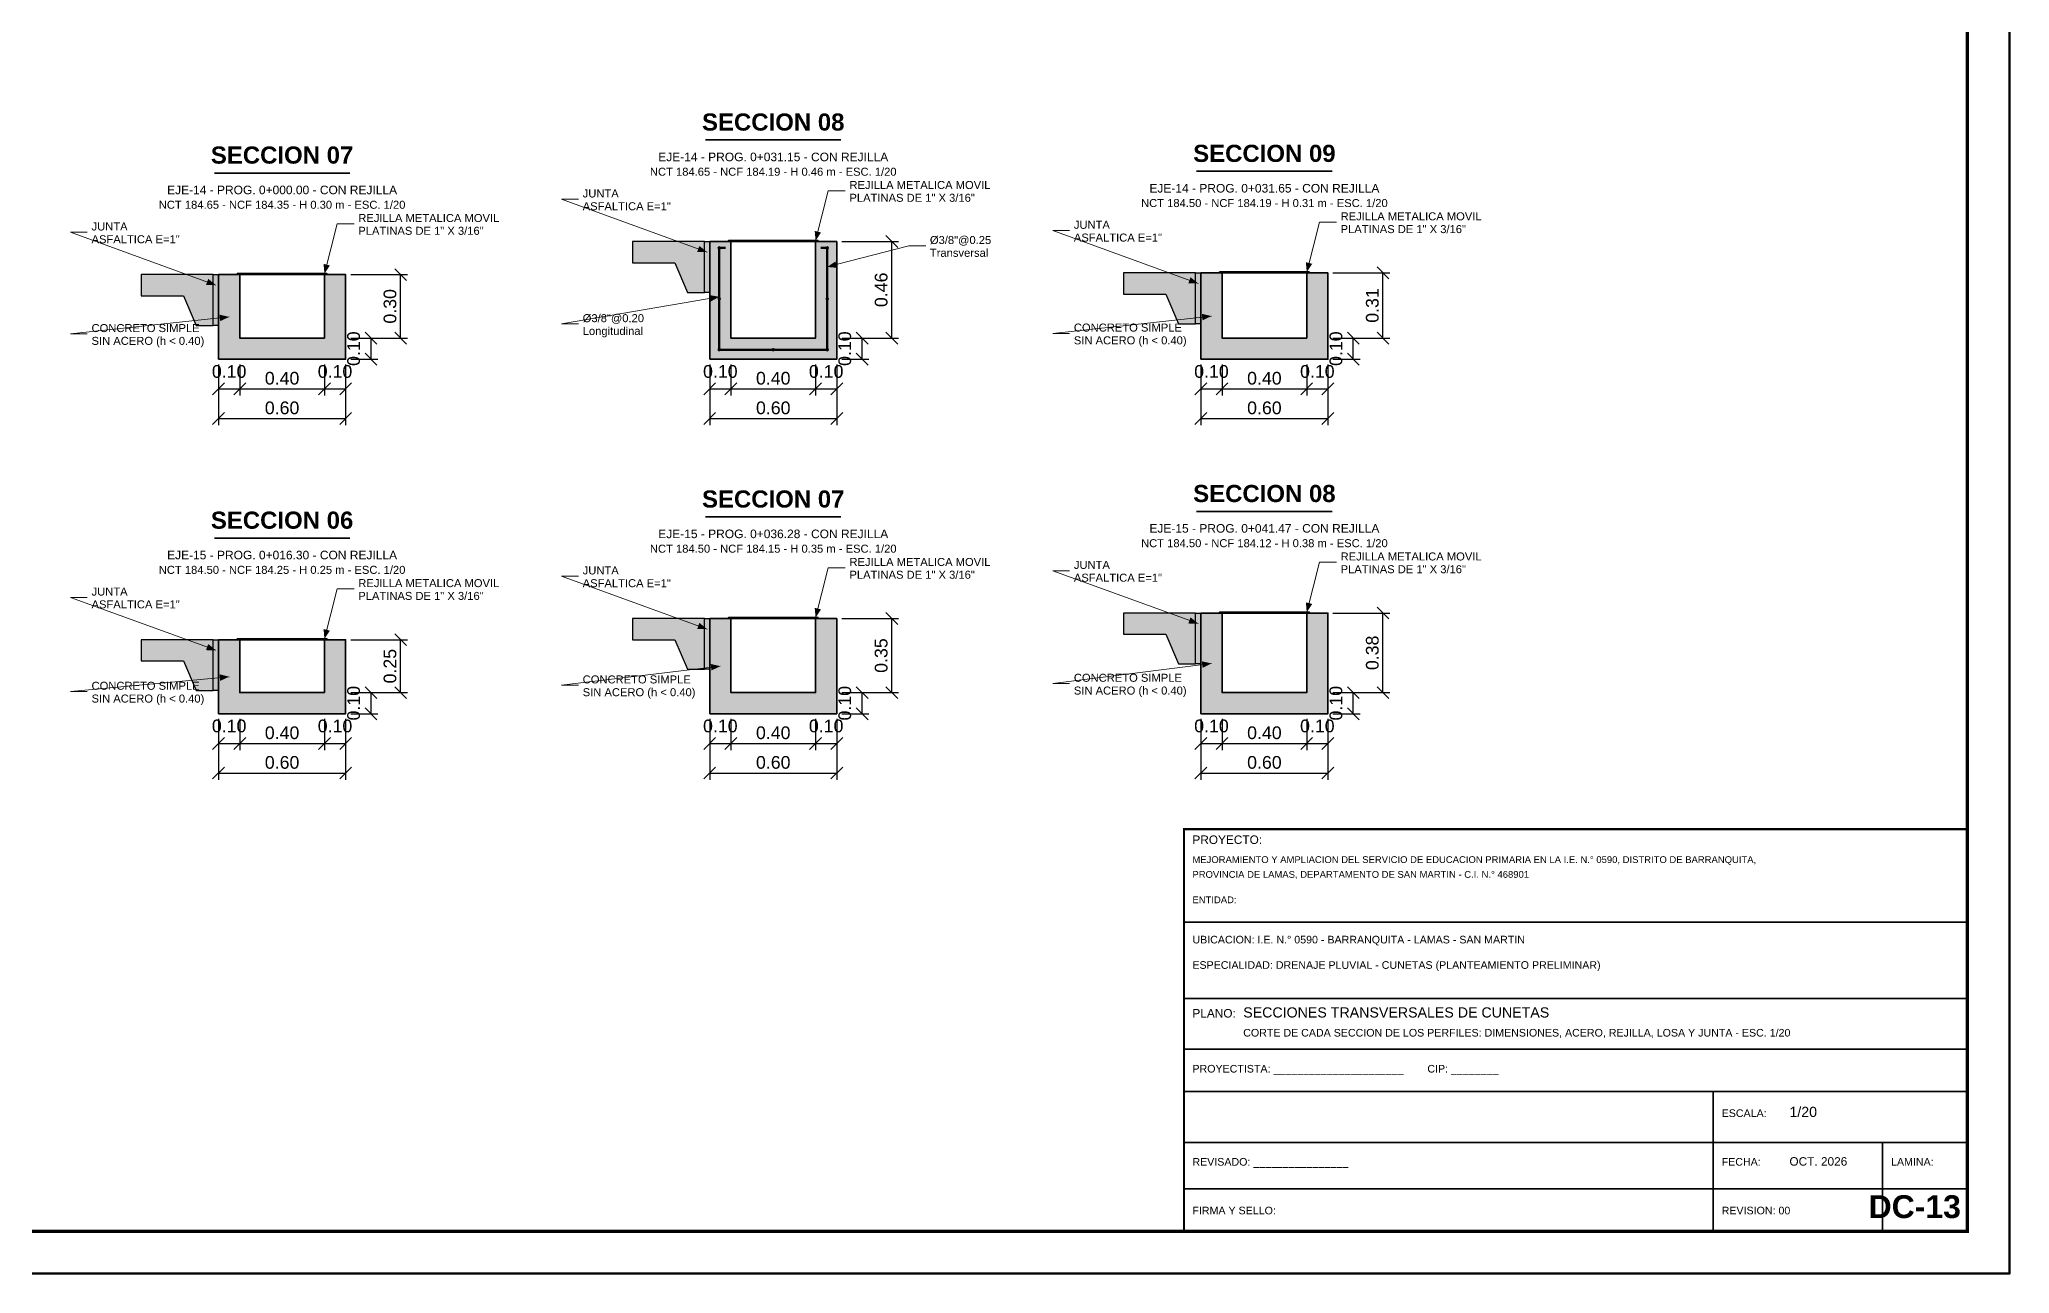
# Model space of a CAD drawing. Header units: metres. Extents: x 354768 to 355417, y 9249536 to 9250102.
# Drawn here: x 355375.49 to 355384.8, y 9249536 to 9249541.83 of the extents above; entities that cross this region are included whole.
import ezdxf
from ezdxf.enums import TextEntityAlignment as Align

# ---------------------------------------------------------------- set-up
doc = ezdxf.new("R2010")
doc.units = ezdxf.units.M
doc.header["$LTSCALE"] = 0.25
doc.layers.add('CONCRETO-ACHURADO', color=8, linetype='CONTINUOUS', true_color=0xe2e2e2)
for name, color, linetype, lineweight in [('COTAS', 94, 'CONTINUOUS', 18), ('LLAMADAS', 30, 'CONTINUOUS', 18), ('MARCO', 7, 'CONTINUOUS', 50), ('ROTULO', 7, 'CONTINUOUS', 35), ('SEC-ABIERTA', 5, 'CONTINUOUS', 35), ('SEC-ACERO', 6, 'CONTINUOUS', 50), ('SEC-PISO', 8, 'CONTINUOUS', 25), ('SEC-REJILLA', 1, 'CONTINUOUS', 35), ('TITULOS', 160, 'CONTINUOUS', 35)]:
    doc.layers.add(name, color=color, linetype=linetype, lineweight=lineweight)
for name, color, linetype in [('ROTULO-TEXTO', 7, 'CONTINUOUS'), ('SEC-ACERO-LONG', 5, 'CONTINUOUS'), ('SEC-JUNTA', 8, 'CONTINUOUS'), ('TEXTOS', 7, 'CONTINUOUS')]:
    doc.layers.add(name, color=color, linetype=linetype)
doc.styles.get("Standard").update_dxf_attribs({"font": 'arial.ttf'})
doc.styles.add('TITULOS', font='arialbd.ttf')
doc.dimstyles.new('COT-20', dxfattribs={"dimscale": 0.02, "dimtxt": 3, "dimasz": 2.2, "dimexe": 1.6, "dimexo": 1.2, "dimgap": 1, "dimtad": 1, "dimzin": 0, "dimdsep": 46, "dimtxsty": 'Standard', "dimtsz": 1.4, "dimcen": 2.5, "dimclrd": 256, "dimclre": 256, "dimclrt": 7, "dimazin": 3, "dimtfac": 1, "dimtmove": 0, "dimatfit": 3})

msp = doc.modelspace()

# ---------------------------------------------------------------- hatches: boundary and pattern name
at = {"layer": 'CONCRETO-ACHURADO', "true_color": 0xe2e2e2}
h = msp.add_hatch(color=7, dxfattribs=at)
h.dxf.hatch_style = 1
h.paths.add_polyline_path([(355378.6296, 9249540.876), (355378.2896, 9249540.876), (355378.2896, 9249540.776), (355378.4896, 9249540.776), (355378.5496, 9249540.636), (355378.6296, 9249540.636)])
h = msp.add_hatch(color=7, dxfattribs=at)
h.dxf.hatch_style = 1
h.paths.add_polyline_path([(355378.655, 9249540.32), (355379.255, 9249540.32), (355379.255, 9249540.876), (355379.155, 9249540.876), (355379.155, 9249540.42), (355378.755, 9249540.42), (355378.755, 9249540.876), (355378.655, 9249540.876)])
h = msp.add_hatch(color=7, dxfattribs=at)
h.dxf.hatch_style = 1
h.paths.add_polyline_path([(355376.3096, 9249540.72), (355375.9696, 9249540.72), (355375.9696, 9249540.62), (355376.1696, 9249540.62), (355376.2296, 9249540.48), (355376.3096, 9249540.48)])
h = msp.add_hatch(color=7, dxfattribs=at)
h.dxf.hatch_style = 1
h.paths.add_polyline_path([(355376.335, 9249540.32), (355376.935, 9249540.32), (355376.935, 9249540.72), (355376.835, 9249540.72), (355376.835, 9249540.42), (355376.435, 9249540.42), (355376.435, 9249540.72), (355376.335, 9249540.72)])
h = msp.add_hatch(color=7, dxfattribs=at)
h.dxf.hatch_style = 1
h.paths.add_polyline_path([(355380.9496, 9249540.728), (355380.6096, 9249540.728), (355380.6096, 9249540.628), (355380.8096, 9249540.628), (355380.8696, 9249540.488), (355380.9496, 9249540.488)])
h = msp.add_hatch(color=7, dxfattribs=at)
h.dxf.hatch_style = 1
h.paths.add_polyline_path([(355380.975, 9249540.32), (355381.575, 9249540.32), (355381.575, 9249540.728), (355381.475, 9249540.728), (355381.475, 9249540.42), (355381.075, 9249540.42), (355381.075, 9249540.728), (355380.975, 9249540.728)])
h = msp.add_hatch(color=7, dxfattribs=at)
h.dxf.hatch_style = 1
h.paths.add_polyline_path([(355378.6296, 9249539.095), (355378.2896, 9249539.095), (355378.2896, 9249538.995), (355378.4896, 9249538.995), (355378.5496, 9249538.855), (355378.6296, 9249538.855)])
h = msp.add_hatch(color=7, dxfattribs=at)
h.dxf.hatch_style = 1
h.paths.add_polyline_path([(355378.655, 9249538.645), (355379.255, 9249538.645), (355379.255, 9249539.095), (355379.155, 9249539.095), (355379.155, 9249538.745), (355378.755, 9249538.745), (355378.755, 9249539.095), (355378.655, 9249539.095)])
h = msp.add_hatch(color=7, dxfattribs=at)
h.dxf.hatch_style = 1
h.paths.add_polyline_path([(355380.9496, 9249539.121), (355380.6096, 9249539.121), (355380.6096, 9249539.021), (355380.8096, 9249539.021), (355380.8696, 9249538.881), (355380.9496, 9249538.881)])
h = msp.add_hatch(color=7, dxfattribs=at)
h.dxf.hatch_style = 1
h.paths.add_polyline_path([(355380.975, 9249538.645), (355381.575, 9249538.645), (355381.575, 9249539.121), (355381.475, 9249539.121), (355381.475, 9249538.745), (355381.075, 9249538.745), (355381.075, 9249539.121), (355380.975, 9249539.121)])
h = msp.add_hatch(color=7, dxfattribs=at)
h.dxf.hatch_style = 1
h.paths.add_polyline_path([(355376.3096, 9249538.995), (355375.9696, 9249538.995), (355375.9696, 9249538.895), (355376.1696, 9249538.895), (355376.2296, 9249538.755), (355376.3096, 9249538.755)])
h = msp.add_hatch(color=7, dxfattribs=at)
h.dxf.hatch_style = 1
h.paths.add_polyline_path([(355376.335, 9249538.645), (355376.935, 9249538.645), (355376.935, 9249538.995), (355376.835, 9249538.995), (355376.835, 9249538.745), (355376.435, 9249538.745), (355376.435, 9249538.995), (355376.335, 9249538.995)])
at = {"layer": 'SEC-ACERO-LONG'}
h = msp.add_hatch(color=5, dxfattribs=at)
h.dxf.hatch_style = 1
edge = h.paths.add_edge_path()
edge.add_arc((355378.7, 9249540.846), 0.0085, 0, 360)
h = msp.add_hatch(color=5, dxfattribs=at)
h.dxf.hatch_style = 1
edge = h.paths.add_edge_path()
edge.add_arc((355379.21, 9249540.846), 0.0085, 0, 360)
h = msp.add_hatch(color=5, dxfattribs=at)
h.dxf.hatch_style = 1
edge = h.paths.add_edge_path()
edge.add_arc((355378.7, 9249540.6055), 0.0085, 0, 360)
h = msp.add_hatch(color=5, dxfattribs=at)
h.dxf.hatch_style = 1
edge = h.paths.add_edge_path()
edge.add_arc((355379.21, 9249540.6055), 0.0085, 0, 360)
h = msp.add_hatch(color=5, dxfattribs=at)
h.dxf.hatch_style = 1
edge = h.paths.add_edge_path()
edge.add_arc((355378.7, 9249540.365), 0.0085, 0, 360)
h = msp.add_hatch(color=5, dxfattribs=at)
h.dxf.hatch_style = 1
edge = h.paths.add_edge_path()
edge.add_arc((355378.955, 9249540.365), 0.0085, 0, 360)
h = msp.add_hatch(color=5, dxfattribs=at)
h.dxf.hatch_style = 1
edge = h.paths.add_edge_path()
edge.add_arc((355379.21, 9249540.365), 0.0085, 0, 360)
at = {"layer": 'SEC-JUNTA', "true_color": 0x464646}
h = msp.add_hatch(color=7, dxfattribs=at)
h.dxf.hatch_style = 1
h.paths.add_polyline_path([(355378.6296, 9249540.876), (355378.655, 9249540.876), (355378.655, 9249540.636), (355378.6296, 9249540.636)])
h = msp.add_hatch(color=7, dxfattribs=at)
h.dxf.hatch_style = 1
h.paths.add_polyline_path([(355376.3096, 9249540.72), (355376.335, 9249540.72), (355376.335, 9249540.48), (355376.3096, 9249540.48)])
h = msp.add_hatch(color=7, dxfattribs=at)
h.dxf.hatch_style = 1
h.paths.add_polyline_path([(355380.9496, 9249540.728), (355380.975, 9249540.728), (355380.975, 9249540.488), (355380.9496, 9249540.488)])
h = msp.add_hatch(color=7, dxfattribs=at)
h.dxf.hatch_style = 1
h.paths.add_polyline_path([(355378.6296, 9249539.095), (355378.655, 9249539.095), (355378.655, 9249538.855), (355378.6296, 9249538.855)])
h = msp.add_hatch(color=7, dxfattribs=at)
h.dxf.hatch_style = 1
h.paths.add_polyline_path([(355380.9496, 9249539.121), (355380.975, 9249539.121), (355380.975, 9249538.881), (355380.9496, 9249538.881)])
h = msp.add_hatch(color=7, dxfattribs=at)
h.dxf.hatch_style = 1
h.paths.add_polyline_path([(355376.3096, 9249538.995), (355376.335, 9249538.995), (355376.335, 9249538.755), (355376.3096, 9249538.755)])

# ---------------------------------------------------------------- linework, layer by layer
at = {"layer": 'LLAMADAS'}
for p, q in [((355379.215, 9249541.116), (355379.155, 9249540.88)), ((355379.295, 9249541.116), (355379.215, 9249541.116)), ((355378.035, 9249541.076), (355377.955, 9249541.076)), ((355377.955, 9249541.076), (355378.6423, 9249540.826)), ((355376.895, 9249540.96), (355376.835, 9249540.724)), ((355376.975, 9249540.96), (355376.895, 9249540.96)), ((355380.355, 9249540.928), (355380.275, 9249540.928)), ((355380.275, 9249540.928), (355380.9623, 9249540.678)), ((355381.535, 9249540.968), (355381.475, 9249540.732)), ((355381.615, 9249540.968), (355381.535, 9249540.968)), ((355375.715, 9249540.92), (355375.635, 9249540.92)), ((355375.635, 9249540.92), (355376.3223, 9249540.67)), ((355379.595, 9249540.856), (355379.21, 9249540.756)), ((355379.675, 9249540.856), (355379.595, 9249540.856)), ((355377.955, 9249540.4868), (355378.7, 9249540.6152)), ((355375.635, 9249540.44), (355376.385, 9249540.52)), ((355378.035, 9249540.4868), (355377.955, 9249540.4868)), ((355380.275, 9249540.4424), (355381.025, 9249540.524)), ((355375.715, 9249540.44), (355375.635, 9249540.44)), ((355380.355, 9249540.4424), (355380.275, 9249540.4424)), ((355381.535, 9249539.361), (355381.475, 9249539.125)), ((355381.615, 9249539.361), (355381.535, 9249539.361)), ((355378.035, 9249539.295), (355377.955, 9249539.295)), ((355377.955, 9249539.295), (355378.6423, 9249539.045)), ((355379.215, 9249539.335), (355379.155, 9249539.099)), ((355379.295, 9249539.335), (355379.215, 9249539.335)), ((355380.355, 9249539.321), (355380.275, 9249539.321)), ((355380.275, 9249539.321), (355380.9623, 9249539.071)), ((355375.715, 9249539.195), (355375.635, 9249539.195)), ((355375.635, 9249539.195), (355376.3223, 9249538.945)), ((355376.895, 9249539.235), (355376.835, 9249538.999)), ((355376.975, 9249539.235), (355376.895, 9249539.235)), ((355380.275, 9249538.7878), (355381.025, 9249538.883)), ((355375.635, 9249538.75), (355376.385, 9249538.82)), ((355377.955, 9249538.78), (355378.705, 9249538.87)), ((355380.355, 9249538.7878), (355380.275, 9249538.7878)), ((355375.715, 9249538.75), (355375.635, 9249538.75)), ((355378.035, 9249538.78), (355377.955, 9249538.78))]:
    msp.add_line(p, q, dxfattribs=at)
for points in [[(355379.155, 9249540.88), (355379.1808, 9249540.9189), (355379.1509, 9249540.9265)], [(355378.6423, 9249540.826), (355378.6062, 9249540.8556), (355378.5957, 9249540.8266)], [(355376.835, 9249540.724), (355376.8608, 9249540.7629), (355376.8309, 9249540.7705)], [(355379.21, 9249540.756), (355379.2565, 9249540.7522), (355379.2487, 9249540.782)], [(355381.475, 9249540.732), (355381.5008, 9249540.7709), (355381.4709, 9249540.7785)], [(355376.3223, 9249540.67), (355376.2862, 9249540.6996), (355376.2757, 9249540.6706)], [(355380.9623, 9249540.678), (355380.9262, 9249540.7076), (355380.9157, 9249540.6786)], [(355378.7, 9249540.6152), (355378.654, 9249540.6229), (355378.6593, 9249540.5926)], [(355376.385, 9249540.52), (355376.3396, 9249540.5307), (355376.3429, 9249540.5001)], [(355381.025, 9249540.524), (355380.9796, 9249540.5346), (355380.9829, 9249540.504)], [(355381.475, 9249539.125), (355381.5008, 9249539.1639), (355381.4709, 9249539.1715)], [(355378.6423, 9249539.045), (355378.6062, 9249539.0746), (355378.5957, 9249539.0456)], [(355379.155, 9249539.099), (355379.1808, 9249539.1379), (355379.1509, 9249539.1455)], [(355380.9623, 9249539.071), (355380.9262, 9249539.1006), (355380.9157, 9249539.0716)], [(355376.3223, 9249538.945), (355376.2862, 9249538.9746), (355376.2757, 9249538.9456)], [(355376.835, 9249538.999), (355376.8608, 9249539.0379), (355376.8309, 9249539.0455)], [(355378.705, 9249538.87), (355378.6595, 9249538.8801), (355378.6631, 9249538.8495)], [(355381.025, 9249538.883), (355380.9794, 9249538.8928), (355380.9833, 9249538.8622)], [(355376.385, 9249538.82), (355376.3398, 9249538.8313), (355376.3426, 9249538.8006)]]:
    msp.add_solid(points, dxfattribs=at)
at = {"layer": 'MARCO'}
msp.add_lwpolyline([(355367.975, 9249536), (355384.795, 9249536), (355384.795, 9249547.88), (355367.975, 9249547.88)], close=True, dxfattribs=at)
at = {"layer": 'MARCO', "const_width": 0.016}
msp.add_lwpolyline([(355368.475, 9249536.2), (355384.595, 9249536.2), (355384.595, 9249547.68), (355368.475, 9249547.68)], close=True, dxfattribs=at)
at = {"layer": 'ROTULO'}
for p, q in [((355380.895, 9249537.66), (355384.595, 9249537.66)), ((355380.895, 9249537.3), (355384.595, 9249537.3)), ((355380.895, 9249537.06), (355384.595, 9249537.06)), ((355380.895, 9249536.86), (355384.595, 9249536.86)), ((355383.395, 9249536.86), (355383.395, 9249536.2)), ((355380.895, 9249536.62), (355384.595, 9249536.62)), ((355384.195, 9249536.62), (355384.195, 9249536.2)), ((355380.895, 9249536.4), (355384.595, 9249536.4))]:
    msp.add_line(p, q, dxfattribs=at)
at = {"layer": 'ROTULO', "const_width": 0.01}
msp.add_lwpolyline([(355380.895, 9249536.2), (355384.595, 9249536.2), (355384.595, 9249538.1), (355380.895, 9249538.1)], close=True, dxfattribs=at)
at = {"layer": 'SEC-ABIERTA'}
for points in [[(355378.655, 9249540.32), (355379.255, 9249540.32), (355379.255, 9249540.876), (355379.155, 9249540.876), (355379.155, 9249540.42), (355378.755, 9249540.42), (355378.755, 9249540.876), (355378.655, 9249540.876)], [(355376.335, 9249540.32), (355376.935, 9249540.32), (355376.935, 9249540.72), (355376.835, 9249540.72), (355376.835, 9249540.42), (355376.435, 9249540.42), (355376.435, 9249540.72), (355376.335, 9249540.72)], [(355380.975, 9249540.32), (355381.575, 9249540.32), (355381.575, 9249540.728), (355381.475, 9249540.728), (355381.475, 9249540.42), (355381.075, 9249540.42), (355381.075, 9249540.728), (355380.975, 9249540.728)], [(355378.655, 9249538.645), (355379.255, 9249538.645), (355379.255, 9249539.095), (355379.155, 9249539.095), (355379.155, 9249538.745), (355378.755, 9249538.745), (355378.755, 9249539.095), (355378.655, 9249539.095)], [(355380.975, 9249538.645), (355381.575, 9249538.645), (355381.575, 9249539.121), (355381.475, 9249539.121), (355381.475, 9249538.745), (355381.075, 9249538.745), (355381.075, 9249539.121), (355380.975, 9249539.121)], [(355376.335, 9249538.645), (355376.935, 9249538.645), (355376.935, 9249538.995), (355376.835, 9249538.995), (355376.835, 9249538.745), (355376.435, 9249538.745), (355376.435, 9249538.995), (355376.335, 9249538.995)]]:
    msp.add_lwpolyline(points, close=True, dxfattribs=at)
at = {"layer": 'SEC-ACERO'}
msp.add_lwpolyline([(355378.73, 9249540.846), (355378.7, 9249540.846), (355378.7, 9249540.365), (355379.21, 9249540.365), (355379.21, 9249540.846), (355379.18, 9249540.846)], dxfattribs=at)
at = {"layer": 'SEC-PISO'}
for points in [[(355378.6296, 9249540.876), (355378.2896, 9249540.876), (355378.2896, 9249540.776), (355378.4896, 9249540.776), (355378.5496, 9249540.636), (355378.6296, 9249540.636)], [(355378.6296, 9249540.876), (355378.655, 9249540.876), (355378.655, 9249540.636), (355378.6296, 9249540.636)], [(355376.3096, 9249540.72), (355375.9696, 9249540.72), (355375.9696, 9249540.62), (355376.1696, 9249540.62), (355376.2296, 9249540.48), (355376.3096, 9249540.48)], [(355376.3096, 9249540.72), (355376.335, 9249540.72), (355376.335, 9249540.48), (355376.3096, 9249540.48)], [(355380.9496, 9249540.728), (355380.6096, 9249540.728), (355380.6096, 9249540.628), (355380.8096, 9249540.628), (355380.8696, 9249540.488), (355380.9496, 9249540.488)], [(355380.9496, 9249540.728), (355380.975, 9249540.728), (355380.975, 9249540.488), (355380.9496, 9249540.488)], [(355378.6296, 9249539.095), (355378.2896, 9249539.095), (355378.2896, 9249538.995), (355378.4896, 9249538.995), (355378.5496, 9249538.855), (355378.6296, 9249538.855)], [(355378.6296, 9249539.095), (355378.655, 9249539.095), (355378.655, 9249538.855), (355378.6296, 9249538.855)], [(355380.9496, 9249539.121), (355380.6096, 9249539.121), (355380.6096, 9249539.021), (355380.8096, 9249539.021), (355380.8696, 9249538.881), (355380.9496, 9249538.881)], [(355380.9496, 9249539.121), (355380.975, 9249539.121), (355380.975, 9249538.881), (355380.9496, 9249538.881)], [(355376.3096, 9249538.995), (355375.9696, 9249538.995), (355375.9696, 9249538.895), (355376.1696, 9249538.895), (355376.2296, 9249538.755), (355376.3096, 9249538.755)], [(355376.3096, 9249538.995), (355376.335, 9249538.995), (355376.335, 9249538.755), (355376.3096, 9249538.755)]]:
    msp.add_lwpolyline(points, close=True, dxfattribs=at)
at = {"layer": 'SEC-REJILLA'}
for points in [[(355378.743, 9249540.876), (355379.167, 9249540.876), (355379.167, 9249540.8808), (355378.743, 9249540.8808)], [(355376.423, 9249540.72), (355376.847, 9249540.72), (355376.847, 9249540.7248), (355376.423, 9249540.7248)], [(355381.063, 9249540.728), (355381.487, 9249540.728), (355381.487, 9249540.7328), (355381.063, 9249540.7328)], [(355378.743, 9249539.095), (355379.167, 9249539.095), (355379.167, 9249539.0998), (355378.743, 9249539.0998)], [(355381.063, 9249539.121), (355381.487, 9249539.121), (355381.487, 9249539.1258), (355381.063, 9249539.1258)], [(355376.423, 9249538.995), (355376.847, 9249538.995), (355376.847, 9249538.9998), (355376.423, 9249538.9998)]]:
    msp.add_lwpolyline(points, close=True, dxfattribs=at)
for points in [[(355378.755, 9249540.8506), (355378.755, 9249540.876), (355378.7804, 9249540.876)], [(355379.155, 9249540.8506), (355379.155, 9249540.876), (355379.1296, 9249540.876)], [(355376.435, 9249540.6946), (355376.435, 9249540.72), (355376.4604, 9249540.72)], [(355376.835, 9249540.6946), (355376.835, 9249540.72), (355376.8096, 9249540.72)], [(355381.075, 9249540.7026), (355381.075, 9249540.728), (355381.1004, 9249540.728)], [(355381.475, 9249540.7026), (355381.475, 9249540.728), (355381.4496, 9249540.728)], [(355378.755, 9249539.0696), (355378.755, 9249539.095), (355378.7804, 9249539.095)], [(355379.155, 9249539.0696), (355379.155, 9249539.095), (355379.1296, 9249539.095)], [(355381.075, 9249539.0956), (355381.075, 9249539.121), (355381.1004, 9249539.121)], [(355381.475, 9249539.0956), (355381.475, 9249539.121), (355381.4496, 9249539.121)], [(355376.435, 9249538.9696), (355376.435, 9249538.995), (355376.4604, 9249538.995)], [(355376.835, 9249538.9696), (355376.835, 9249538.995), (355376.8096, 9249538.995)]]:
    msp.add_lwpolyline(points, dxfattribs=at)
at = {"layer": 'TITULOS'}
for p, q in [((355378.635, 9249541.356), (355379.275, 9249541.356)), ((355380.955, 9249541.208), (355381.595, 9249541.208)), ((355376.315, 9249541.2), (355376.955, 9249541.2)), ((355378.635, 9249539.575), (355379.275, 9249539.575)), ((355380.955, 9249539.601), (355381.595, 9249539.601)), ((355376.315, 9249539.475), (355376.955, 9249539.475))]:
    msp.add_line(p, q, dxfattribs=at)

# ---------------------------------------------------------------- texts
at = {"layer": 'ROTULO-TEXTO'}
for s, height, p in [('PROYECTO:', 0.04, (355380.935, 9249538.03)), ('MEJORAMIENTO Y AMPLIACION DEL SERVICIO DE EDUCACION PRIMARIA EN LA I.E. N.° 0590, DISTRITO DE BARRANQUITA,', 0.032, (355380.935, 9249537.94)), ('PROVINCIA DE LAMAS, DEPARTAMENTO DE SAN MARTIN - C.I. N.° 468901', 0.032, (355380.935, 9249537.87)), ('ENTIDAD:', 0.032, (355380.935, 9249537.75)), ('UBICACION: I.E. N.° 0590 - BARRANQUITA - LAMAS - SAN MARTIN', 0.036, (355380.935, 9249537.56)), ('ESPECIALIDAD: DRENAJE PLUVIAL - CUNETAS (PLANTEAMIENTO PRELIMINAR)', 0.036, (355380.935, 9249537.44)), ('PLANO:', 0.04, (355380.935, 9249537.21)), ('SECCIONES TRANSVERSALES DE CUNETAS', 0.048, (355381.175, 9249537.21)), ('CORTE DE CADA SECCION DE LOS PERFILES: DIMENSIONES, ACERO, REJILLA, LOSA Y JUNTA - ESC. 1/20', 0.036, (355381.175, 9249537.12)), ('PROYECTISTA: ______________________        CIP: ________', 0.036, (355380.935, 9249536.95)), ('ESCALA:', 0.036, (355383.435, 9249536.74)), ('1/20', 0.048, (355383.755, 9249536.74)), ('OCT. 2026', 0.04, (355383.755, 9249536.51)), ('REVISADO: ________________', 0.036, (355380.935, 9249536.51)), ('FECHA:', 0.036, (355383.435, 9249536.51)), ('LAMINA:', 0.036, (355384.235, 9249536.51)), ('FIRMA Y SELLO:', 0.036, (355380.935, 9249536.28)), ('REVISION: 00', 0.036, (355383.435, 9249536.28))]:
    msp.add_text(s, height=height, dxfattribs=at).set_placement(p)
at = {"layer": 'TEXTOS'}
for s, height, p in [('EJE-14 - PROG. 0+031.15 - CON REJILLA', 0.0405, (355378.955, 9249541.276)), ('NCT 184.65 - NCF 184.19 - H 0.46 m - ESC. 1/20', 0.0378, (355378.955, 9249541.206)), ('EJE-14 - PROG. 0+000.00 - CON REJILLA', 0.0405, (355376.635, 9249541.12)), ('EJE-14 - PROG. 0+031.65 - CON REJILLA', 0.0405, (355381.275, 9249541.128)), ('NCT 184.65 - NCF 184.35 - H 0.30 m - ESC. 1/20', 0.0378, (355376.635, 9249541.05)), ('NCT 184.50 - NCF 184.19 - H 0.31 m - ESC. 1/20', 0.0378, (355381.275, 9249541.058)), ('EJE-15 - PROG. 0+041.47 - CON REJILLA', 0.0405, (355381.275, 9249539.521)), ('NCT 184.50 - NCF 184.15 - H 0.35 m - ESC. 1/20', 0.0378, (355378.955, 9249539.425)), ('EJE-15 - PROG. 0+036.28 - CON REJILLA', 0.0405, (355378.955, 9249539.495)), ('NCT 184.50 - NCF 184.12 - H 0.38 m - ESC. 1/20', 0.0378, (355381.275, 9249539.451)), ('NCT 184.50 - NCF 184.25 - H 0.25 m - ESC. 1/20', 0.0378, (355376.635, 9249539.325)), ('EJE-15 - PROG. 0+016.30 - CON REJILLA', 0.0405, (355376.635, 9249539.395))]:
    msp.add_text(s, height=height, dxfattribs=at).set_placement(p, align=Align.MIDDLE_CENTER)
for s, p in [('JUNTA', (355378.055, 9249541.0844)), ('REJILLA METALICA MOVIL', (355379.315, 9249541.1244)), ('ASFALTICA E=1"', (355378.055, 9249541.024)), ('PLATINAS DE 1" X 3/16"', (355379.315, 9249541.064)), ('REJILLA METALICA MOVIL', (355381.635, 9249540.9764)), ('JUNTA', (355375.735, 9249540.9284)), ('REJILLA METALICA MOVIL', (355376.995, 9249540.9684)), ('PLATINAS DE 1" X 3/16"', (355376.995, 9249540.908)), ('JUNTA', (355380.375, 9249540.9364)), ('PLATINAS DE 1" X 3/16"', (355381.635, 9249540.916)), ('ASFALTICA E=1"', (355375.735, 9249540.868)), ('Transversal', (355379.695, 9249540.804)), ('%%c3/8"@0.25', (355379.695, 9249540.8644)), ('ASFALTICA E=1"', (355380.375, 9249540.876)), ('CONCRETO SIMPLE', (355375.735, 9249540.4484)), ('%%c3/8"@0.20', (355378.055, 9249540.4952)), ('Longitudinal', (355378.055, 9249540.4348)), ('CONCRETO SIMPLE', (355380.375, 9249540.4508)), ('SIN ACERO (h < 0.40)', (355375.735, 9249540.388)), ('SIN ACERO (h < 0.40)', (355380.375, 9249540.3904)), ('JUNTA', (355378.055, 9249539.3034)), ('REJILLA METALICA MOVIL', (355379.315, 9249539.3434)), ('JUNTA', (355380.375, 9249539.3294)), ('REJILLA METALICA MOVIL', (355381.635, 9249539.3694)), ('PLATINAS DE 1" X 3/16"', (355381.635, 9249539.309)), ('REJILLA METALICA MOVIL', (355376.995, 9249539.2434)), ('ASFALTICA E=1"', (355378.055, 9249539.243)), ('PLATINAS DE 1" X 3/16"', (355379.315, 9249539.283)), ('ASFALTICA E=1"', (355380.375, 9249539.269)), ('ASFALTICA E=1"', (355375.735, 9249539.143)), ('JUNTA', (355375.735, 9249539.2034)), ('PLATINAS DE 1" X 3/16"', (355376.995, 9249539.183)), ('CONCRETO SIMPLE', (355375.735, 9249538.7584)), ('CONCRETO SIMPLE', (355378.055, 9249538.7884)), ('CONCRETO SIMPLE', (355380.375, 9249538.7962)), ('SIN ACERO (h < 0.40)', (355375.735, 9249538.698)), ('SIN ACERO (h < 0.40)', (355378.055, 9249538.728)), ('SIN ACERO (h < 0.40)', (355380.375, 9249538.7358))]:
    msp.add_text(s, height=0.0378, dxfattribs=at).set_placement(p)
at = {"layer": 'TITULOS', "style": 'TITULOS'}
for s, p in [('SECCION 08', (355378.955, 9249541.376)), ('SECCION 07', (355376.635, 9249541.22)), ('SECCION 09', (355381.275, 9249541.228)), ('SECCION 08', (355381.275, 9249539.621)), ('SECCION 07', (355378.955, 9249539.595)), ('SECCION 06', (355376.635, 9249539.495))]:
    msp.add_text(s, height=0.081, dxfattribs=at).set_placement(p, align=Align.BOTTOM_CENTER)
msp.add_text('DC-13', height=0.108, dxfattribs=at).set_placement((355384.565, 9249536.23), align=Align.BOTTOM_RIGHT)

# ---------------------------------------------------------------- dimensions: what is measured, and where the dimension line sits
at = {"layer": 'COTAS'}
for base, p1, p2 in [((355379.515, 9249540.42), (355379.255, 9249540.42), (355379.255, 9249540.876)), ((355377.195, 9249540.42), (355376.935, 9249540.42), (355376.935, 9249540.72)), ((355381.835, 9249540.42), (355381.575, 9249540.42), (355381.575, 9249540.728)), ((355377.055, 9249540.32), (355376.935, 9249540.32), (355376.935, 9249540.42)), ((355379.375, 9249540.32), (355379.255, 9249540.32), (355379.255, 9249540.42)), ((355381.695, 9249540.32), (355381.575, 9249540.32), (355381.575, 9249540.42)), ((355379.515, 9249538.745), (355379.255, 9249538.745), (355379.255, 9249539.095)), ((355381.835, 9249538.745), (355381.575, 9249538.745), (355381.575, 9249539.121)), ((355377.195, 9249538.745), (355376.935, 9249538.745), (355376.935, 9249538.995)), ((355377.055, 9249538.645), (355376.935, 9249538.645), (355376.935, 9249538.745)), ((355379.375, 9249538.645), (355379.255, 9249538.645), (355379.255, 9249538.745)), ((355381.695, 9249538.645), (355381.575, 9249538.645), (355381.575, 9249538.745))]:
    msp.add_linear_dim(base=base, p1=p1, p2=p2, angle=90, dimstyle='COT-20', dxfattribs=at).render()
for base, p1, p2 in [((355376.335, 9249540.18), (355376.335, 9249540.32), (355376.435, 9249540.32)), ((355376.335, 9249540.04), (355376.335, 9249540.32), (355376.935, 9249540.32)), ((355376.435, 9249540.18), (355376.435, 9249540.32), (355376.835, 9249540.32)), ((355376.835, 9249540.18), (355376.835, 9249540.32), (355376.935, 9249540.32)), ((355378.655, 9249540.18), (355378.655, 9249540.32), (355378.755, 9249540.32)), ((355378.655, 9249540.04), (355378.655, 9249540.32), (355379.255, 9249540.32)), ((355378.755, 9249540.18), (355378.755, 9249540.32), (355379.155, 9249540.32)), ((355379.155, 9249540.18), (355379.155, 9249540.32), (355379.255, 9249540.32)), ((355380.975, 9249540.18), (355380.975, 9249540.32), (355381.075, 9249540.32)), ((355380.975, 9249540.04), (355380.975, 9249540.32), (355381.575, 9249540.32)), ((355381.075, 9249540.18), (355381.075, 9249540.32), (355381.475, 9249540.32)), ((355381.475, 9249540.18), (355381.475, 9249540.32), (355381.575, 9249540.32)), ((355376.335, 9249538.505), (355376.335, 9249538.645), (355376.435, 9249538.645)), ((355376.335, 9249538.365), (355376.335, 9249538.645), (355376.935, 9249538.645)), ((355376.435, 9249538.505), (355376.435, 9249538.645), (355376.835, 9249538.645)), ((355376.835, 9249538.505), (355376.835, 9249538.645), (355376.935, 9249538.645)), ((355378.655, 9249538.505), (355378.655, 9249538.645), (355378.755, 9249538.645)), ((355378.655, 9249538.365), (355378.655, 9249538.645), (355379.255, 9249538.645)), ((355378.755, 9249538.505), (355378.755, 9249538.645), (355379.155, 9249538.645)), ((355379.155, 9249538.505), (355379.155, 9249538.645), (355379.255, 9249538.645)), ((355380.975, 9249538.505), (355380.975, 9249538.645), (355381.075, 9249538.645)), ((355380.975, 9249538.365), (355380.975, 9249538.645), (355381.575, 9249538.645)), ((355381.075, 9249538.505), (355381.075, 9249538.645), (355381.475, 9249538.645)), ((355381.475, 9249538.505), (355381.475, 9249538.645), (355381.575, 9249538.645))]:
    msp.add_linear_dim(base=base, p1=p1, p2=p2, dimstyle='COT-20', dxfattribs=at).render()

doc.saveas('drawing.dxf')
